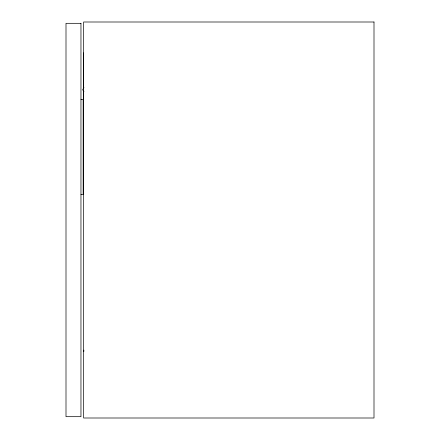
<?xml version="1.0" encoding="UTF-8"?>
<svg xmlns="http://www.w3.org/2000/svg" width="440" height="440" viewBox="0 0 440 440"><rect width="100%" height="100%" fill="white"/><g stroke="black" fill="none" stroke-linecap="round" stroke-linejoin="round"><path stroke-width="0.66" d="M83.837 350.086L83.837 351.5M83.947 87.483L82.643 89.826L83.991 91.361M80.96 99.44L83.16 99.44L83.16 194.48L80.96 194.48M83.512 52.855L83.512 88.699M83.512 90.618L83.512 107.943M374 22L83.6 22L83.6 418L374 418L374 22M80.96 23.32L66 23.32L66 416.68L80.96 416.68L80.96 23.32"/></g></svg>
